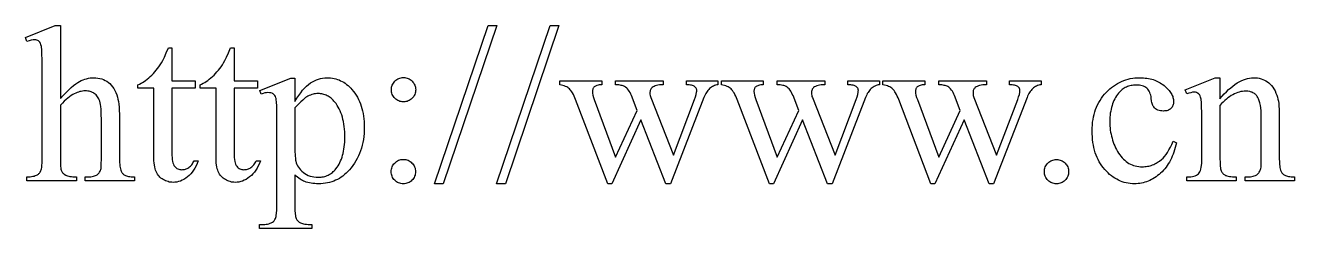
# Model space of a CAD drawing. Extents: x 9 to 960, y -397 to 558.
# Drawn here: x 111.7 to 283.1, y -397.3 to -369.9 of the extents above; entities that cross this region are included whole.
import ezdxf

# ---------------------------------------------------------------- set-up
doc = ezdxf.new("R2010")
doc.units = 0
doc.header["$MEASUREMENT"] = 0
doc.layers.add('TEXT', color=18, linetype='CONTINUOUS')

msp = doc.modelspace()

# ---------------------------------------------------------------- linework, layer by layer
at = {"layer": 'TEXT'}
for points in [[(116.47, -369.85), (116.47, -379.74), (116.87, -379.31), (117.24, -378.92), (117.6, -378.57), (117.94, -378.26), (118.25, -377.99), (118.54, -377.76), (118.81, -377.58), (119.06, -377.43), (119.3, -377.31), (119.54, -377.21), (119.78, -377.12), (120.02, -377.05), (120.26, -376.99), (120.5, -376.95), (120.74, -376.93), (120.98, -376.92), (121.26, -376.93), (121.54, -376.96), (121.8, -377.01), (122.05, -377.08), (122.29, -377.17), (122.52, -377.28), (122.75, -377.4), (122.96, -377.55), (123.16, -377.72), (123.34, -377.92), (123.52, -378.13), (123.68, -378.37), (123.82, -378.63), (123.96, -378.91), (124.08, -379.22), (124.18, -379.54), (124.25, -379.8), (124.3, -380.11), (124.35, -380.47), (124.39, -380.88), (124.42, -381.34), (124.44, -381.84), (124.46, -382.39), (124.46, -383), (124.46, -387.77), (124.47, -388.37), (124.49, -388.62), (124.51, -388.85), (124.54, -389.06), (124.58, -389.24), (124.62, -389.4), (124.67, -389.53), (124.71, -389.62), (124.75, -389.7), (124.81, -389.77), (124.87, -389.85), (124.93, -389.91), (125.01, -389.98), (125.17, -390.09), (125.27, -390.14), (125.38, -390.18), (125.52, -390.22), (125.67, -390.24), (125.84, -390.27), (126.03, -390.28), (126.47, -390.3), (126.47, -390.83), (119.83, -390.83), (119.83, -390.3), (120.14, -390.3), (120.37, -390.29), (120.58, -390.28), (120.77, -390.26), (120.94, -390.22), (121.1, -390.18), (121.23, -390.13), (121.35, -390.08), (121.45, -390.01), (121.54, -389.93), (121.62, -389.85), (121.7, -389.75), (121.77, -389.65), (121.83, -389.54), (121.88, -389.42), (121.93, -389.3), (121.97, -389.16), (121.99, -388.99), (122, -388.7), (122.01, -387.77), (122.01, -383), (122.01, -382.47), (122, -381.98), (121.98, -381.55), (121.96, -381.16), (121.92, -380.82), (121.88, -380.53), (121.84, -380.29), (121.78, -380.09), (121.72, -379.92), (121.65, -379.77), (121.57, -379.62), (121.49, -379.48), (121.39, -379.36), (121.29, -379.25), (121.18, -379.14), (121.05, -379.05), (120.93, -378.97), (120.79, -378.9), (120.65, -378.84), (120.5, -378.79), (120.35, -378.75), (120.19, -378.73), (120.02, -378.71), (119.85, -378.7), (119.66, -378.71), (119.48, -378.73), (119.29, -378.76), (119.11, -378.8), (118.92, -378.85), (118.73, -378.92), (118.54, -379), (118.34, -379.09), (118.14, -379.2), (117.93, -379.33), (117.71, -379.48), (117.48, -379.67), (117.24, -379.87), (116.99, -380.1), (116.74, -380.36), (116.47, -380.64), (116.47, -387.77), (116.48, -388.4), (116.51, -388.9), (116.53, -389.1), (116.55, -389.27), (116.59, -389.4), (116.62, -389.5), (116.67, -389.58), (116.72, -389.66), (116.78, -389.74), (116.84, -389.81), (116.92, -389.88), (117, -389.95), (117.2, -390.07), (117.31, -390.12), (117.45, -390.17), (117.6, -390.21), (117.77, -390.24), (117.96, -390.26), (118.17, -390.28), (118.4, -390.29), (118.65, -390.3), (118.65, -390.83), (111.95, -390.83), (111.95, -390.3), (112.17, -390.29), (112.38, -390.28), (112.58, -390.26), (112.76, -390.23), (112.93, -390.19), (113.09, -390.14), (113.24, -390.08), (113.37, -390.02), (113.44, -389.98), (113.51, -389.93), (113.57, -389.87), (113.64, -389.8), (113.69, -389.73), (113.75, -389.65), (113.84, -389.46), (113.88, -389.34), (113.92, -389.2), (113.95, -389.03), (113.97, -388.83), (114.01, -388.36), (114.02, -387.77), (114.02, -375.55), (114.01, -374.5), (113.99, -373.68), (113.96, -373.08), (113.93, -372.86), (113.91, -372.7), (113.85, -372.46), (113.77, -372.25), (113.72, -372.17), (113.68, -372.1), (113.62, -372.03), (113.57, -371.98), (113.51, -371.93), (113.45, -371.89), (113.3, -371.83), (113.14, -371.8), (112.96, -371.79), (112.78, -371.8), (112.55, -371.85), (112.28, -371.92), (111.95, -372.02), (111.75, -371.51), (115.79, -369.85)], [(175.41, -369.85), (168.16, -391.24), (166.98, -391.24), (174.23, -369.85)], [(183.8, -369.85), (176.56, -391.24), (175.38, -391.24), (182.62, -369.85)], [(131.53, -372.88), (131.53, -377.32), (134.68, -377.32), (134.68, -378.35), (131.53, -378.35), (131.53, -387.11), (131.53, -387.43), (131.55, -387.71), (131.58, -387.97), (131.62, -388.21), (131.67, -388.42), (131.74, -388.6), (131.81, -388.75), (131.9, -388.88), (132, -388.99), (132.1, -389.08), (132.21, -389.16), (132.33, -389.22), (132.46, -389.27), (132.59, -389.31), (132.72, -389.33), (132.87, -389.34), (132.99, -389.33), (133.11, -389.32), (133.23, -389.3), (133.35, -389.26), (133.47, -389.22), (133.58, -389.17), (133.7, -389.11), (133.81, -389.04), (133.92, -388.96), (134.03, -388.87), (134.13, -388.77), (134.22, -388.66), (134.3, -388.55), (134.38, -388.42), (134.45, -388.29), (134.52, -388.14), (135.1, -388.14), (134.96, -388.49), (134.81, -388.82), (134.65, -389.13), (134.47, -389.41), (134.28, -389.67), (134.08, -389.91), (133.86, -390.13), (133.64, -390.32), (133.4, -390.49), (133.16, -390.64), (132.92, -390.76), (132.68, -390.87), (132.43, -390.95), (132.19, -391), (131.94, -391.04), (131.69, -391.05), (131.52, -391.04), (131.35, -391.03), (131.18, -391), (131.02, -390.95), (130.85, -390.9), (130.69, -390.84), (130.52, -390.76), (130.36, -390.67), (130.2, -390.57), (130.06, -390.46), (129.92, -390.34), (129.8, -390.22), (129.68, -390.08), (129.58, -389.93), (129.49, -389.77), (129.4, -389.6), (129.33, -389.41), (129.27, -389.2), (129.21, -388.96), (129.17, -388.71), (129.14, -388.42), (129.11, -388.12), (129.1, -387.79), (129.09, -387.44), (129.09, -378.35), (126.95, -378.35), (126.95, -377.86), (127.16, -377.77), (127.36, -377.67), (127.57, -377.56), (127.77, -377.43), (127.98, -377.28), (128.19, -377.12), (128.4, -376.95), (128.61, -376.76), (128.82, -376.57), (129.03, -376.36), (129.22, -376.14), (129.42, -375.92), (129.6, -375.68), (129.78, -375.44), (129.96, -375.19), (130.13, -374.93), (130.31, -374.59), (130.53, -374.14), (130.78, -373.56), (131.07, -372.88)], [(139.92, -372.88), (139.92, -377.32), (143.08, -377.32), (143.08, -378.35), (139.92, -378.35), (139.92, -387.11), (139.92, -387.43), (139.94, -387.71), (139.97, -387.97), (140.01, -388.21), (140.07, -388.42), (140.13, -388.6), (140.21, -388.75), (140.29, -388.88), (140.39, -388.99), (140.5, -389.08), (140.61, -389.16), (140.72, -389.22), (140.85, -389.27), (140.98, -389.31), (141.12, -389.33), (141.26, -389.34), (141.38, -389.33), (141.5, -389.32), (141.62, -389.3), (141.74, -389.26), (141.86, -389.22), (141.97, -389.17), (142.09, -389.11), (142.21, -389.04), (142.32, -388.96), (142.42, -388.87), (142.52, -388.77), (142.61, -388.66), (142.7, -388.55), (142.77, -388.42), (142.85, -388.29), (142.91, -388.14), (143.49, -388.14), (143.35, -388.49), (143.2, -388.82), (143.04, -389.13), (142.87, -389.41), (142.68, -389.67), (142.47, -389.91), (142.26, -390.13), (142.03, -390.32), (141.79, -390.49), (141.55, -390.64), (141.31, -390.76), (141.07, -390.87), (140.83, -390.95), (140.58, -391), (140.33, -391.04), (140.08, -391.05), (139.91, -391.04), (139.74, -391.03), (139.58, -391), (139.41, -390.95), (139.24, -390.9), (139.08, -390.84), (138.92, -390.76), (138.75, -390.67), (138.6, -390.57), (138.45, -390.46), (138.31, -390.34), (138.19, -390.22), (138.07, -390.08), (137.97, -389.93), (137.88, -389.77), (137.79, -389.6), (137.72, -389.41), (137.66, -389.2), (137.61, -388.96), (137.56, -388.71), (137.53, -388.42), (137.5, -388.12), (137.49, -387.79), (137.49, -387.44), (137.49, -378.35), (135.35, -378.35), (135.35, -377.86), (135.55, -377.77), (135.75, -377.67), (135.96, -377.56), (136.17, -377.43), (136.38, -377.28), (136.58, -377.12), (136.79, -376.95), (137.01, -376.76), (137.22, -376.57), (137.42, -376.36), (137.62, -376.14), (137.81, -375.92), (137.99, -375.68), (138.17, -375.44), (138.35, -375.19), (138.52, -374.93), (138.7, -374.59), (138.92, -374.14), (139.18, -373.56), (139.46, -372.88)], [(143.41, -378.66), (147.57, -376.98), (148.13, -376.98), (148.13, -380.13), (148.4, -379.7), (148.66, -379.31), (148.92, -378.95), (149.18, -378.62), (149.45, -378.32), (149.71, -378.06), (149.97, -377.83), (150.24, -377.63), (150.5, -377.47), (150.77, -377.32), (151.04, -377.2), (151.32, -377.1), (151.6, -377.02), (151.88, -376.96), (152.17, -376.93), (152.46, -376.92), (152.71, -376.93), (152.95, -376.94), (153.2, -376.98), (153.43, -377.02), (153.66, -377.07), (153.89, -377.14), (154.11, -377.22), (154.32, -377.32), (154.53, -377.42), (154.73, -377.54), (154.93, -377.67), (155.13, -377.82), (155.32, -377.97), (155.5, -378.14), (155.68, -378.32), (155.85, -378.51), (156.05, -378.76), (156.24, -379.02), (156.41, -379.28), (156.58, -379.56), (156.73, -379.84), (156.86, -380.14), (156.99, -380.44), (157.1, -380.75), (157.2, -381.08), (157.28, -381.41), (157.35, -381.75), (157.41, -382.1), (157.46, -382.45), (157.49, -382.82), (157.51, -383.2), (157.51, -383.59), (157.51, -384.02), (157.48, -384.44), (157.44, -384.85), (157.39, -385.26), (157.32, -385.65), (157.23, -386.04), (157.13, -386.41), (157.01, -386.78), (156.88, -387.14), (156.73, -387.48), (156.57, -387.82), (156.39, -388.15), (156.19, -388.47), (155.98, -388.78), (155.75, -389.08), (155.51, -389.37), (155.3, -389.59), (155.08, -389.81), (154.86, -390), (154.63, -390.19), (154.39, -390.36), (154.15, -390.51), (153.9, -390.65), (153.64, -390.77), (153.38, -390.88), (153.11, -390.98), (152.83, -391.06), (152.55, -391.12), (152.26, -391.17), (151.96, -391.21), (151.66, -391.23), (151.35, -391.24), (151.08, -391.24), (150.82, -391.22), (150.57, -391.2), (150.33, -391.16), (150.1, -391.12), (149.88, -391.07), (149.67, -391), (149.46, -390.93), (149.31, -390.87), (149.16, -390.79), (149, -390.7), (148.83, -390.6), (148.67, -390.48), (148.49, -390.35), (148.32, -390.2), (148.13, -390.05), (148.13, -394.16), (148.14, -394.79), (148.18, -395.29), (148.2, -395.5), (148.23, -395.67), (148.26, -395.81), (148.3, -395.92), (148.35, -396.02), (148.4, -396.1), (148.47, -396.18), (148.54, -396.26), (148.61, -396.33), (148.7, -396.4), (148.79, -396.46), (148.89, -396.52), (149.01, -396.57), (149.15, -396.62), (149.31, -396.66), (149.49, -396.69), (149.69, -396.71), (149.91, -396.73), (150.42, -396.74), (150.42, -397.29), (143.34, -397.29), (143.34, -396.74), (143.71, -396.74), (143.91, -396.74), (144.1, -396.73), (144.28, -396.71), (144.46, -396.67), (144.63, -396.63), (144.79, -396.57), (144.95, -396.51), (145.1, -396.43), (145.23, -396.34), (145.34, -396.22), (145.45, -396.08), (145.53, -395.91), (145.57, -395.8), (145.6, -395.66), (145.63, -395.48), (145.65, -395.27), (145.68, -394.74), (145.69, -394.07), (145.69, -381.3), (145.68, -380.7), (145.66, -380.23), (145.62, -379.87), (145.6, -379.74), (145.57, -379.63), (145.5, -379.47), (145.41, -379.32), (145.31, -379.2), (145.19, -379.1), (145.12, -379.06), (145.05, -379.02), (144.89, -378.97), (144.7, -378.94), (144.49, -378.92), (144.3, -378.94), (144.09, -378.98), (143.85, -379.04), (143.59, -379.13)], [(162.81, -376.9), (162.98, -376.91), (163.14, -376.93), (163.29, -376.97), (163.44, -377.02), (163.58, -377.09), (163.72, -377.17), (163.84, -377.27), (163.97, -377.38), (164.08, -377.51), (164.18, -377.64), (164.26, -377.77), (164.33, -377.91), (164.38, -378.06), (164.42, -378.21), (164.44, -378.37), (164.45, -378.54), (164.44, -378.71), (164.42, -378.87), (164.38, -379.02), (164.33, -379.17), (164.26, -379.31), (164.18, -379.45), (164.08, -379.58), (163.97, -379.7), (163.84, -379.81), (163.72, -379.91), (163.58, -379.99), (163.44, -380.06), (163.29, -380.11), (163.14, -380.15), (162.98, -380.17), (162.81, -380.18), (162.64, -380.17), (162.48, -380.15), (162.33, -380.11), (162.18, -380.06), (162.04, -379.99), (161.9, -379.91), (161.77, -379.81), (161.65, -379.7), (161.54, -379.58), (161.44, -379.45), (161.36, -379.31), (161.29, -379.17), (161.24, -379.02), (161.2, -378.87), (161.18, -378.71), (161.17, -378.54), (161.18, -378.37), (161.2, -378.21), (161.24, -378.06), (161.29, -377.91), (161.36, -377.77), (161.44, -377.64), (161.54, -377.51), (161.65, -377.38), (161.77, -377.27), (161.9, -377.17), (162.04, -377.09), (162.18, -377.02), (162.33, -376.97), (162.48, -376.93), (162.64, -376.91)], [(267.18, -385.69), (267.1, -386.02), (267.02, -386.34), (266.93, -386.65), (266.84, -386.95), (266.73, -387.24), (266.62, -387.52), (266.5, -387.8), (266.37, -388.06), (266.23, -388.31), (266.08, -388.55), (265.93, -388.78), (265.77, -389.01), (265.6, -389.22), (265.42, -389.42), (265.23, -389.62), (265.04, -389.8), (264.84, -389.98), (264.63, -390.14), (264.43, -390.29), (264.22, -390.43), (264.01, -390.56), (263.79, -390.68), (263.58, -390.79), (263.36, -390.88), (263.14, -390.97), (262.91, -391.04), (262.69, -391.1), (262.46, -391.15), (262.22, -391.19), (261.99, -391.22), (261.75, -391.23), (261.51, -391.24), (261.23, -391.23), (260.95, -391.21), (260.67, -391.17), (260.4, -391.12), (260.13, -391.05), (259.87, -390.97), (259.61, -390.87), (259.36, -390.76), (259.11, -390.63), (258.87, -390.49), (258.63, -390.33), (258.39, -390.15), (258.16, -389.97), (257.94, -389.76), (257.72, -389.54), (257.5, -389.31), (257.29, -389.06), (257.1, -388.8), (256.92, -388.54), (256.75, -388.26), (256.6, -387.97), (256.46, -387.67), (256.33, -387.36), (256.22, -387.04), (256.12, -386.71), (256.03, -386.36), (255.96, -386.01), (255.9, -385.65), (255.85, -385.27), (255.82, -384.89), (255.8, -384.49), (255.79, -384.09), (255.8, -383.69), (255.82, -383.31), (255.86, -382.93), (255.91, -382.57), (255.97, -382.21), (256.06, -381.87), (256.15, -381.53), (256.26, -381.2), (256.39, -380.88), (256.53, -380.57), (256.68, -380.27), (256.86, -379.98), (257.04, -379.7), (257.24, -379.43), (257.45, -379.16), (257.68, -378.91), (257.92, -378.67), (258.17, -378.44), (258.42, -378.23), (258.68, -378.04), (258.94, -377.86), (259.21, -377.7), (259.49, -377.55), (259.77, -377.42), (260.06, -377.3), (260.35, -377.2), (260.65, -377.11), (260.95, -377.04), (261.27, -376.99), (261.58, -376.95), (261.91, -376.93), (262.23, -376.92), (262.48, -376.92), (262.72, -376.94), (262.96, -376.96), (263.19, -376.98), (263.41, -377.02), (263.63, -377.07), (263.84, -377.12), (264.05, -377.18), (264.25, -377.25), (264.45, -377.33), (264.64, -377.42), (264.82, -377.51), (265, -377.62), (265.18, -377.73), (265.35, -377.85), (265.51, -377.97), (265.81, -378.24), (265.94, -378.37), (266.07, -378.51), (266.19, -378.64), (266.29, -378.78), (266.39, -378.91), (266.47, -379.05), (266.55, -379.19), (266.61, -379.32), (266.67, -379.46), (266.71, -379.6), (266.75, -379.74), (266.77, -379.88), (266.79, -380.02), (266.79, -380.16), (266.79, -380.3), (266.77, -380.43), (266.74, -380.55), (266.7, -380.67), (266.65, -380.78), (266.59, -380.88), (266.52, -380.98), (266.43, -381.07), (266.34, -381.15), (266.23, -381.22), (266.12, -381.28), (266, -381.33), (265.87, -381.37), (265.73, -381.4), (265.58, -381.41), (265.42, -381.42), (265.21, -381.41), (265.01, -381.38), (264.83, -381.34), (264.66, -381.28), (264.5, -381.2), (264.36, -381.1), (264.22, -380.99), (264.11, -380.86), (264.05, -380.77), (263.99, -380.67), (263.94, -380.55), (263.9, -380.41), (263.86, -380.25), (263.83, -380.08), (263.78, -379.68), (263.75, -379.47), (263.71, -379.27), (263.65, -379.08), (263.59, -378.91), (263.5, -378.75), (263.41, -378.6), (263.3, -378.47), (263.18, -378.35), (263.04, -378.25), (262.9, -378.16), (262.74, -378.08), (262.56, -378.02), (262.38, -377.97), (262.18, -377.93), (261.97, -377.91), (261.75, -377.91), (261.57, -377.91), (261.39, -377.92), (261.21, -377.95), (261.05, -377.98), (260.88, -378.01), (260.72, -378.06), (260.57, -378.12), (260.42, -378.18), (260.27, -378.25), (260.13, -378.33), (259.99, -378.42), (259.86, -378.52), (259.73, -378.63), (259.61, -378.74), (259.49, -378.87), (259.37, -379), (259.23, -379.18), (259.09, -379.37), (258.97, -379.57), (258.85, -379.78), (258.74, -379.99), (258.65, -380.21), (258.56, -380.44), (258.48, -380.68), (258.41, -380.92), (258.35, -381.17), (258.3, -381.43), (258.25, -381.69), (258.22, -381.96), (258.2, -382.24), (258.18, -382.53), (258.18, -382.82), (258.18, -383.12), (258.2, -383.41), (258.22, -383.71), (258.25, -383.99), (258.29, -384.28), (258.35, -384.55), (258.41, -384.83), (258.48, -385.1), (258.55, -385.36), (258.64, -385.62), (258.74, -385.88), (258.85, -386.13), (258.96, -386.37), (259.09, -386.62), (259.22, -386.86), (259.37, -387.09), (259.52, -387.31), (259.68, -387.52), (259.84, -387.72), (260.01, -387.9), (260.19, -388.06), (260.37, -388.22), (260.56, -388.35), (260.76, -388.48), (260.97, -388.59), (261.18, -388.68), (261.39, -388.76), (261.62, -388.82), (261.85, -388.87), (262.08, -388.91), (262.32, -388.93), (262.57, -388.94), (262.75, -388.94), (262.93, -388.92), (263.11, -388.9), (263.28, -388.88), (263.45, -388.84), (263.62, -388.8), (263.78, -388.75), (263.95, -388.69), (264.11, -388.63), (264.27, -388.55), (264.42, -388.47), (264.58, -388.38), (264.73, -388.29), (264.88, -388.18), (265.17, -387.95), (265.37, -387.76), (265.57, -387.54), (265.77, -387.29), (265.97, -387), (266.17, -386.67), (266.36, -386.31), (266.56, -385.92), (266.75, -385.49)], [(273.05, -379.78), (273.34, -379.43), (273.64, -379.11), (273.93, -378.81), (274.22, -378.53), (274.51, -378.27), (274.8, -378.04), (275.08, -377.82), (275.37, -377.63), (275.65, -377.47), (275.93, -377.32), (276.21, -377.2), (276.48, -377.1), (276.76, -377.02), (277.03, -376.96), (277.3, -376.93), (277.57, -376.92), (277.85, -376.93), (278.11, -376.95), (278.36, -377), (278.6, -377.06), (278.84, -377.14), (279.06, -377.23), (279.27, -377.34), (279.48, -377.47), (279.67, -377.62), (279.85, -377.79), (280.03, -377.99), (280.19, -378.2), (280.35, -378.44), (280.49, -378.7), (280.62, -378.99), (280.74, -379.29), (280.82, -379.53), (280.89, -379.8), (280.94, -380.09), (280.99, -380.41), (281.02, -380.77), (281.05, -381.15), (281.06, -381.57), (281.07, -382.01), (281.07, -387.77), (281.08, -388.36), (281.1, -388.62), (281.12, -388.85), (281.15, -389.06), (281.19, -389.23), (281.23, -389.39), (281.28, -389.51), (281.32, -389.6), (281.37, -389.69), (281.43, -389.77), (281.49, -389.84), (281.56, -389.91), (281.63, -389.98), (281.71, -390.04), (281.8, -390.09), (281.9, -390.14), (282.02, -390.18), (282.16, -390.22), (282.31, -390.24), (282.49, -390.27), (282.69, -390.28), (283.13, -390.3), (283.13, -390.83), (276.45, -390.83), (276.45, -390.3), (276.73, -390.3), (276.96, -390.29), (277.17, -390.28), (277.36, -390.26), (277.54, -390.22), (277.69, -390.18), (277.83, -390.13), (277.95, -390.08), (278.05, -390.01), (278.14, -389.93), (278.23, -389.85), (278.3, -389.75), (278.37, -389.65), (278.43, -389.54), (278.49, -389.42), (278.54, -389.3), (278.58, -389.16), (278.6, -388.99), (278.62, -388.7), (278.63, -388.3), (278.64, -387.77), (278.64, -382.24), (278.63, -381.8), (278.61, -381.38), (278.57, -381), (278.52, -380.65), (278.45, -380.33), (278.37, -380.05), (278.27, -379.79), (278.16, -379.57), (278.09, -379.47), (278.03, -379.37), (277.95, -379.28), (277.88, -379.2), (277.79, -379.13), (277.7, -379.06), (277.61, -379), (277.51, -378.94), (277.41, -378.89), (277.3, -378.85), (277.19, -378.81), (277.07, -378.79), (276.81, -378.75), (276.54, -378.73), (276.32, -378.74), (276.1, -378.76), (275.88, -378.8), (275.66, -378.85), (275.45, -378.92), (275.23, -379), (275.01, -379.1), (274.79, -379.21), (274.57, -379.34), (274.35, -379.48), (274.13, -379.64), (273.92, -379.81), (273.7, -380), (273.48, -380.2), (273.26, -380.42), (273.05, -380.65), (273.05, -387.77), (273.06, -388.39), (273.09, -388.88), (273.11, -389.08), (273.14, -389.24), (273.17, -389.37), (273.21, -389.47), (273.26, -389.57), (273.32, -389.67), (273.38, -389.76), (273.45, -389.84), (273.53, -389.92), (273.6, -389.98), (273.69, -390.04), (273.78, -390.1), (273.88, -390.14), (274, -390.18), (274.15, -390.22), (274.32, -390.25), (274.52, -390.27), (274.74, -390.28), (275.24, -390.3), (275.24, -390.83), (268.56, -390.83), (268.56, -390.3), (268.86, -390.3), (269.1, -390.29), (269.33, -390.26), (269.54, -390.22), (269.72, -390.17), (269.89, -390.09), (270.03, -390), (270.15, -389.9), (270.25, -389.77), (270.34, -389.63), (270.41, -389.45), (270.47, -389.25), (270.52, -389.01), (270.56, -388.75), (270.59, -388.45), (270.61, -388.13), (270.61, -387.77), (270.61, -382.76), (270.61, -381.66), (270.58, -380.8), (270.55, -380.18), (270.53, -379.96), (270.5, -379.8), (270.44, -379.55), (270.36, -379.35), (270.32, -379.26), (270.27, -379.19), (270.22, -379.13), (270.16, -379.07), (270.1, -379.03), (270.04, -378.99), (269.89, -378.93), (269.73, -378.89), (269.55, -378.88), (269.33, -378.89), (269.1, -378.94), (268.84, -379.01), (268.56, -379.1), (268.34, -378.57), (272.41, -376.92), (273.05, -376.92)], [(183.92, -377.32), (189.58, -377.32), (189.58, -377.86), (189.22, -377.9), (189.07, -377.93), (188.93, -377.96), (188.81, -378), (188.71, -378.04), (188.62, -378.09), (188.55, -378.14), (188.5, -378.2), (188.45, -378.27), (188.41, -378.34), (188.37, -378.41), (188.35, -378.49), (188.33, -378.58), (188.32, -378.68), (188.31, -378.78), (188.33, -379.02), (188.37, -379.28), (188.45, -379.57), (188.56, -379.88), (191.45, -387.66), (194.36, -381.33), (193.59, -379.34), (193.5, -379.13), (193.4, -378.93), (193.29, -378.75), (193.18, -378.59), (193.06, -378.44), (192.94, -378.32), (192.8, -378.21), (192.66, -378.11), (192.57, -378.06), (192.46, -378.02), (192.34, -377.98), (192.2, -377.95), (192.04, -377.92), (191.86, -377.9), (191.45, -377.86), (191.45, -377.32), (197.88, -377.32), (197.88, -377.86), (197.63, -377.88), (197.39, -377.9), (197.17, -377.94), (196.98, -377.98), (196.8, -378.03), (196.64, -378.1), (196.5, -378.17), (196.38, -378.25), (196.31, -378.31), (196.25, -378.38), (196.2, -378.46), (196.16, -378.55), (196.13, -378.65), (196.1, -378.76), (196.09, -378.87), (196.08, -379), (196.09, -379.15), (196.11, -379.3), (196.15, -379.45), (196.2, -379.6), (199.27, -387.36), (202.12, -379.88), (202.25, -379.51), (202.34, -379.17), (202.39, -378.87), (202.41, -378.74), (202.41, -378.62), (202.41, -378.55), (202.39, -378.48), (202.37, -378.41), (202.34, -378.35), (202.3, -378.29), (202.25, -378.23), (202.12, -378.11), (202.04, -378.06), (201.95, -378.02), (201.83, -377.97), (201.7, -377.94), (201.55, -377.91), (201.38, -377.89), (201, -377.86), (201, -377.32), (205.26, -377.32), (205.26, -377.86), (205.1, -377.89), (204.95, -377.93), (204.8, -377.98), (204.66, -378.04), (204.52, -378.12), (204.39, -378.2), (204.27, -378.29), (204.14, -378.39), (204.03, -378.51), (203.92, -378.63), (203.81, -378.77), (203.71, -378.91), (203.62, -379.07), (203.53, -379.24), (203.45, -379.42), (203.37, -379.6), (198.86, -391.24), (198.25, -391.24), (194.87, -382.61), (190.94, -391.24), (190.39, -391.24), (186.05, -379.88), (185.95, -379.63), (185.84, -379.39), (185.74, -379.17), (185.63, -378.98), (185.53, -378.81), (185.42, -378.66), (185.32, -378.54), (185.21, -378.43), (185.1, -378.34), (184.98, -378.25), (184.84, -378.17), (184.68, -378.1), (184.51, -378.03), (184.33, -377.97), (184.13, -377.91), (183.92, -377.86)], [(205.73, -377.32), (211.39, -377.32), (211.39, -377.86), (211.04, -377.9), (210.88, -377.93), (210.75, -377.96), (210.63, -378), (210.52, -378.04), (210.44, -378.09), (210.37, -378.14), (210.31, -378.2), (210.26, -378.27), (210.22, -378.34), (210.19, -378.41), (210.16, -378.49), (210.14, -378.58), (210.13, -378.68), (210.13, -378.78), (210.14, -379.02), (210.19, -379.28), (210.27, -379.57), (210.38, -379.88), (213.27, -387.66), (216.17, -381.33), (215.41, -379.34), (215.31, -379.13), (215.21, -378.93), (215.11, -378.75), (215, -378.59), (214.88, -378.44), (214.75, -378.32), (214.62, -378.21), (214.48, -378.11), (214.39, -378.06), (214.28, -378.02), (214.15, -377.98), (214.01, -377.95), (213.85, -377.92), (213.67, -377.9), (213.27, -377.86), (213.27, -377.32), (219.7, -377.32), (219.7, -377.86), (219.44, -377.88), (219.21, -377.9), (218.99, -377.94), (218.79, -377.98), (218.61, -378.03), (218.45, -378.1), (218.31, -378.17), (218.19, -378.25), (218.12, -378.31), (218.06, -378.38), (218.01, -378.46), (217.97, -378.55), (217.94, -378.65), (217.92, -378.76), (217.9, -378.87), (217.9, -379), (217.91, -379.15), (217.93, -379.3), (217.96, -379.45), (218.02, -379.6), (221.08, -387.36), (223.93, -379.88), (224.06, -379.51), (224.15, -379.17), (224.21, -378.87), (224.22, -378.74), (224.23, -378.62), (224.22, -378.55), (224.21, -378.48), (224.19, -378.41), (224.15, -378.35), (224.11, -378.29), (224.06, -378.23), (223.94, -378.11), (223.86, -378.06), (223.76, -378.02), (223.64, -377.97), (223.51, -377.94), (223.36, -377.91), (223.2, -377.89), (222.81, -377.86), (222.81, -377.32), (227.07, -377.32), (227.07, -377.86), (226.91, -377.89), (226.76, -377.93), (226.61, -377.98), (226.47, -378.04), (226.34, -378.12), (226.21, -378.2), (226.08, -378.29), (225.96, -378.39), (225.84, -378.51), (225.73, -378.63), (225.63, -378.77), (225.53, -378.91), (225.43, -379.07), (225.35, -379.24), (225.26, -379.42), (225.18, -379.6), (220.67, -391.24), (220.07, -391.24), (216.69, -382.61), (212.75, -391.24), (212.21, -391.24), (207.87, -379.88), (207.76, -379.63), (207.66, -379.39), (207.55, -379.17), (207.44, -378.98), (207.34, -378.81), (207.24, -378.66), (207.13, -378.54), (207.03, -378.43), (206.92, -378.34), (206.79, -378.25), (206.65, -378.17), (206.5, -378.1), (206.33, -378.03), (206.14, -377.97), (205.94, -377.91), (205.73, -377.86)], [(227.54, -377.32), (233.21, -377.32), (233.21, -377.86), (232.85, -377.9), (232.7, -377.93), (232.56, -377.96), (232.44, -378), (232.34, -378.04), (232.25, -378.09), (232.18, -378.14), (232.13, -378.2), (232.08, -378.27), (232.03, -378.34), (232, -378.41), (231.97, -378.49), (231.95, -378.58), (231.94, -378.68), (231.94, -378.78), (231.96, -379.02), (232, -379.28), (232.08, -379.57), (232.19, -379.88), (235.08, -387.66), (237.99, -381.33), (237.22, -379.34), (237.13, -379.13), (237.03, -378.93), (236.92, -378.75), (236.81, -378.59), (236.69, -378.44), (236.56, -378.32), (236.43, -378.21), (236.29, -378.11), (236.2, -378.06), (236.09, -378.02), (235.97, -377.98), (235.83, -377.95), (235.67, -377.92), (235.49, -377.9), (235.08, -377.86), (235.08, -377.32), (241.51, -377.32), (241.51, -377.86), (241.26, -377.88), (241.02, -377.9), (240.8, -377.94), (240.6, -377.98), (240.43, -378.03), (240.27, -378.1), (240.13, -378.17), (240.01, -378.25), (239.94, -378.31), (239.88, -378.38), (239.83, -378.46), (239.79, -378.55), (239.75, -378.65), (239.73, -378.76), (239.72, -378.87), (239.71, -379), (239.72, -379.15), (239.74, -379.3), (239.78, -379.45), (239.83, -379.6), (242.9, -387.36), (245.74, -379.88), (245.87, -379.51), (245.97, -379.17), (246.02, -378.87), (246.04, -378.74), (246.04, -378.62), (246.04, -378.55), (246.02, -378.48), (246, -378.41), (245.97, -378.35), (245.93, -378.29), (245.88, -378.23), (245.75, -378.11), (245.67, -378.06), (245.57, -378.02), (245.46, -377.97), (245.33, -377.94), (245.18, -377.91), (245.01, -377.89), (244.62, -377.86), (244.62, -377.32), (248.89, -377.32), (248.89, -377.86), (248.73, -377.89), (248.58, -377.93), (248.43, -377.98), (248.29, -378.04), (248.15, -378.12), (248.02, -378.2), (247.89, -378.29), (247.77, -378.39), (247.66, -378.51), (247.55, -378.63), (247.44, -378.77), (247.34, -378.91), (247.25, -379.07), (247.16, -379.24), (247.08, -379.42), (247, -379.6), (242.49, -391.24), (241.88, -391.24), (238.5, -382.61), (234.56, -391.24), (234.02, -391.24), (229.68, -379.88), (229.58, -379.63), (229.47, -379.39), (229.36, -379.17), (229.26, -378.98), (229.15, -378.81), (229.05, -378.66), (228.95, -378.54), (228.84, -378.43), (228.73, -378.34), (228.61, -378.25), (228.47, -378.17), (228.31, -378.1), (228.14, -378.03), (227.96, -377.97), (227.76, -377.91), (227.54, -377.86)], [(148.13, -381), (148.13, -386.05), (148.14, -386.8), (148.17, -387.41), (148.21, -387.87), (148.24, -388.06), (148.27, -388.2), (148.33, -388.41), (148.41, -388.62), (148.51, -388.81), (148.62, -389.01), (148.76, -389.19), (148.91, -389.37), (149.09, -389.54), (149.28, -389.71), (149.48, -389.86), (149.71, -389.99), (149.94, -390.1), (150.19, -390.19), (150.45, -390.26), (150.72, -390.32), (151.01, -390.35), (151.31, -390.36), (151.49, -390.35), (151.67, -390.34), (151.84, -390.32), (152.01, -390.28), (152.17, -390.24), (152.33, -390.19), (152.49, -390.14), (152.64, -390.07), (152.79, -389.99), (152.93, -389.91), (153.07, -389.81), (153.2, -389.71), (153.33, -389.6), (153.46, -389.47), (153.58, -389.34), (153.69, -389.21), (153.84, -389.01), (153.97, -388.81), (154.1, -388.6), (154.22, -388.38), (154.32, -388.15), (154.42, -387.9), (154.51, -387.65), (154.59, -387.39), (154.66, -387.13), (154.72, -386.85), (154.77, -386.56), (154.81, -386.26), (154.85, -385.95), (154.87, -385.64), (154.88, -385.31), (154.89, -384.97), (154.88, -384.59), (154.87, -384.22), (154.84, -383.86), (154.8, -383.51), (154.76, -383.18), (154.7, -382.85), (154.63, -382.54), (154.55, -382.23), (154.46, -381.94), (154.36, -381.66), (154.25, -381.39), (154.13, -381.13), (153.99, -380.88), (153.85, -380.65), (153.7, -380.42), (153.53, -380.21), (153.41, -380.07), (153.29, -379.94), (153.17, -379.82), (153.04, -379.7), (152.91, -379.6), (152.77, -379.51), (152.64, -379.42), (152.5, -379.35), (152.36, -379.28), (152.21, -379.22), (152.07, -379.17), (151.92, -379.13), (151.76, -379.1), (151.61, -379.08), (151.45, -379.06), (151.29, -379.06), (151.11, -379.06), (150.94, -379.08), (150.76, -379.11), (150.59, -379.15), (150.41, -379.2), (150.24, -379.26), (150.06, -379.33), (149.89, -379.41), (149.75, -379.49), (149.58, -379.61), (149.39, -379.76), (149.19, -379.94), (148.95, -380.16), (148.7, -380.41)], [(162.78, -387.95), (162.95, -387.96), (163.11, -387.98), (163.27, -388.02), (163.42, -388.07), (163.56, -388.14), (163.7, -388.23), (163.83, -388.32), (163.95, -388.44), (164.07, -388.56), (164.16, -388.69), (164.24, -388.83), (164.31, -388.97), (164.36, -389.12), (164.4, -389.28), (164.42, -389.44), (164.43, -389.6), (164.42, -389.77), (164.4, -389.93), (164.36, -390.08), (164.31, -390.23), (164.24, -390.37), (164.16, -390.51), (164.06, -390.64), (163.95, -390.76), (163.82, -390.87), (163.69, -390.97), (163.55, -391.05), (163.41, -391.12), (163.26, -391.17), (163.11, -391.21), (162.95, -391.23), (162.78, -391.24), (162.61, -391.23), (162.45, -391.21), (162.3, -391.17), (162.15, -391.12), (162.01, -391.05), (161.87, -390.97), (161.75, -390.87), (161.62, -390.76), (161.51, -390.64), (161.41, -390.51), (161.33, -390.37), (161.26, -390.23), (161.21, -390.08), (161.17, -389.93), (161.15, -389.77), (161.14, -389.6), (161.15, -389.44), (161.17, -389.28), (161.21, -389.12), (161.26, -388.97), (161.33, -388.83), (161.41, -388.69), (161.51, -388.56), (161.62, -388.44), (161.75, -388.32), (161.87, -388.23), (162.01, -388.14), (162.15, -388.07), (162.3, -388.02), (162.45, -387.98), (162.61, -387.96)], [(250.98, -387.97), (251.15, -387.97), (251.31, -388), (251.47, -388.03), (251.62, -388.09), (251.76, -388.15), (251.9, -388.24), (252.02, -388.33), (252.15, -388.45), (252.26, -388.57), (252.35, -388.7), (252.43, -388.83), (252.5, -388.97), (252.55, -389.12), (252.59, -389.28), (252.61, -389.44), (252.62, -389.6), (252.61, -389.77), (252.59, -389.93), (252.55, -390.08), (252.5, -390.23), (252.43, -390.37), (252.35, -390.51), (252.25, -390.64), (252.14, -390.76), (252.02, -390.87), (251.89, -390.97), (251.75, -391.05), (251.61, -391.12), (251.46, -391.17), (251.31, -391.21), (251.15, -391.23), (250.98, -391.24), (250.81, -391.23), (250.65, -391.21), (250.5, -391.17), (250.35, -391.12), (250.21, -391.05), (250.08, -390.97), (249.95, -390.87), (249.82, -390.76), (249.71, -390.64), (249.61, -390.51), (249.53, -390.37), (249.46, -390.23), (249.41, -390.08), (249.37, -389.93), (249.35, -389.77), (249.34, -389.6), (249.35, -389.43), (249.37, -389.27), (249.41, -389.11), (249.46, -388.97), (249.53, -388.82), (249.61, -388.69), (249.71, -388.56), (249.82, -388.44), (249.95, -388.33), (250.08, -388.23), (250.21, -388.15), (250.35, -388.08), (250.5, -388.03), (250.65, -388), (250.81, -387.97)]]:
    msp.add_lwpolyline(points, close=True, dxfattribs=at)

doc.saveas('drawing.dxf')
